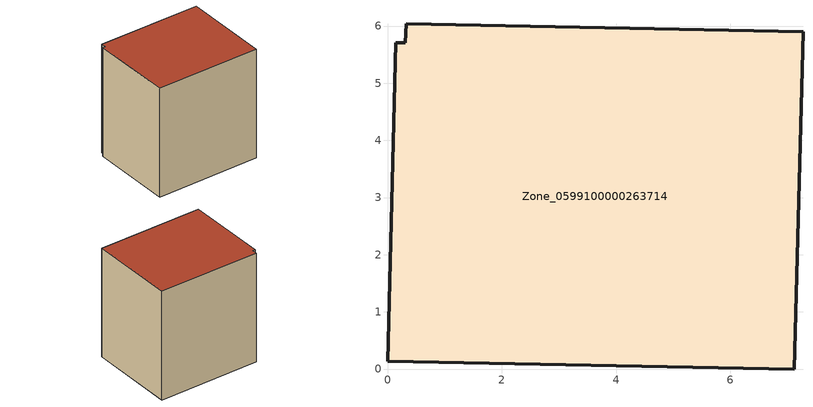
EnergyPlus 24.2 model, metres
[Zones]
Zone_0599100000263714
 floor ground (C_G): 0.33,6.04 7.27,5.9 7.12,0 0,0.14 0.14,5.71 0.31,5.71 z0
 wall outside (C_F): 7.12,0 7.27,5.9 0.33,6.04 0.31,5.71 0.14,5.71 0,0.14 7.12,0 z0:7.58
 roof outside (C_R): 7.27,5.9 0.33,6.04 0.31,5.71 0.14,5.71 0,0.14 7.12,0 z7.58
[BUILDING]
Pand.0599100000263714: North Axis=0; Terrain=City; Loads Convergence Tolerance Value=0.04; Temperature Convergence Tolerance Value=0.4; Solar Distribution=FullExterior; Maximum Number of Warmup Days=25; Minimum Number of Warmup Days=1
[Site:Location]
Rotterdam.The.Hague.AP_ZH_NLD Design_Conditions: Latitude=51.96; Longitude=4.45; Time Zone=1; Elevation=-4.5
[SITE:GROUNDTEMPERATURE:BUILDINGSURFACE]
18, 18, 18, 18, 18, 18, 18, 18, 18, 18, 18, 18
[MATERIAL] Thermal Absorptance=0.9; Solar Absorptance=0.7; Visible Absorptance=0.7
Name | Roughness | Thickness | Conductivity | Density | Specific Heat
G.TI.1946-1964 | MediumSmooth | 0.15 | 1 | 540 | 1210
F.TI.1946-1964 | Rough | 0.3 | 0.857143 | 1920 | 840
R.TI.1946-1964 | MediumRough | 0.2 | 0.277778 | 1500 | 1000
[CONSTRUCTION]
C_G: G.TI.1946-1964
C_F: F.TI.1946-1964
C_R: R.TI.1946-1964
[ZONE]
Zone_0599100000263714: Type=1; Multiplier=1; Ceiling Height=Autocalculate; Volume=Autocalculate; Floor Area=autocalculate; Part of Total Floor Area=Yes
[ZONEINFILTRATION:DESIGNFLOWRATE]
Infil_Zone_0599100000263714: Zone or ZoneList or Space or SpaceList=Zone_0599100000263714; Schedule=AlwaysOn; Design Flow Rate Calculation Method=Flow/Area; Flow Rate per Floor Area=0.003; Constant Term Coefficient=1; Temperature Term Coefficient=0; Velocity Term Coefficient=0; Velocity Squared Term Coefficient=0
[HVACTEMPLATE:ZONE:IDEALLOADSAIRSYSTEM]
Zone_0599100000263714: Maximum Heating Supply Air Temperature=50; Minimum Cooling Supply Air Temperature=13; Maximum Heating Supply Air Humidity Ratio=0.0156; Minimum Cooling Supply Air Humidity Ratio=0.0077; Heating Limit=NoLimit; Cooling Limit=NoLimit; Dehumidification Control Type=ConstantSensibleHeatRatio; Cooling Sensible Heat Ratio=0.7; Dehumidification Setpoint=60; Humidification Control Type=None; Humidification Setpoint=30; Outdoor Air Method=None; Outdoor Air Flow Rate per Person=0.00944; Outdoor Air Flow Rate per Zone Floor Area=0; Outdoor Air Flow Rate per Zone=0; Demand Controlled Ventilation Type=None; Outdoor Air Economizer Type=NoEconomizer; Heat Recovery Type=None; Sensible Heat Recovery Effectiveness=0.7; Latent Heat Recovery Effectiveness=0.65
[ZONECONTROL:THERMOSTAT]
ThermostatControl_Zone_0599100000263714: Zone or ZoneList=Zone_0599100000263714; Control Type Schedule=DualSetpointControlType; Control 1=Thermostat_Zone_0599100000263714; Temperature Difference Between Cutout And Setpoint=0
[THERMOSTATSETPOINT:DUALSETPOINT]
Thermostat_Zone_0599100000263714: Heating Setpoint Temperature Schedule=HeatingSetpoint_Zone_0599100000263714; Cooling Setpoint Temperature Schedule=CoolingSetpoint_Zone_0599100000263714
[SCHEDULE:COMPACT]
HeatingSetpoint_Zone_0599100000263714: Through: 12/31, For: AllDays, Until: 24:00, 21
CoolingSetpoint_Zone_0599100000263714: Through: 12/31, For: AllDays, Until: 24:00, 24
DualSetpointControlType: Through: 12/31, For: AllDays, Until: 24:00, 4
AlwaysOn: Through: 12/31, For: AllDays, Until: 24:00, 1
